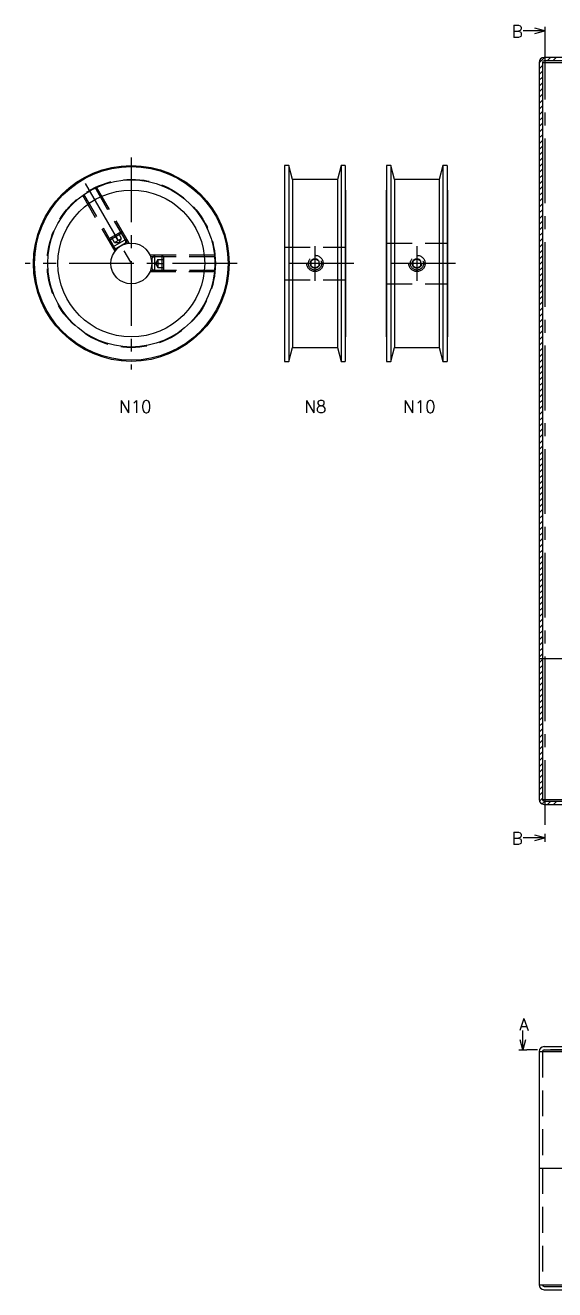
# Model space of a CAD drawing. Extents: x -2 to 986, y -8 to 353.
# Drawn here: x 197.6 to 327.5, y 10.7 to 320.7 of the extents above; entities that cross this region are included whole.
import ezdxf

# ---------------------------------------------------------------- set-up
doc = ezdxf.new("R2010")
doc.units = 0
doc.header["$LTSCALE"] = 0.5
for name, pattern in [('CENTER', [50.8, 31.75, -6.35, 6.35, -6.35]), ('DASHED', [19.05, 12.7, -6.35]), ('PHANTOM', [63.5, 31.75, -6.35, 6.35, -6.35, 6.35, -6.35])]:
    doc.linetypes.add(name, pattern=pattern)
for name, color, linetype in [('MSM_CENTER', 1, 'CENTER'), ('MSM_CONTINUOUS', 7, 'CONTINUOUS'), ('MSM_DASHED', 4, 'DASHED'), ('MSM_IMAGINARY', 6, 'PHANTOM'), ('MSM_NARROW', 5, 'CONTINUOUS'), ('MSM_PART_NUMBER', 7, 'CONTINUOUS')]:
    doc.layers.add(name, color=color, linetype=linetype)
doc.styles.get("Standard").update_dxf_attribs({"font": 'txt.shx', "height": 3, "bigfont": 'bigfont.shx'})

# ---------------------------------------------------------------- blocks, each defined once
blk = doc.blocks.new('*U2')
at = {"layer": 'MSM_PART_NUMBER'}
blk.add_text('N8', height=3, dxfattribs=at).set_placement((266.06, 225.73))
blk = doc.blocks.new('*U3')
at = {"layer": 'MSM_PART_NUMBER'}
blk.add_text('N10', height=3, dxfattribs=at).set_placement((290.29, 225.73))
blk = doc.blocks.new('*U5')
at = {"layer": 'MSM_PART_NUMBER'}
blk.add_text('N10', height=3, dxfattribs=at).set_placement((220.62, 225.73))

msp = doc.modelspace()

# ---------------------------------------------------------------- linework, layer by layer
at = {"layer": 'MSM_CENTER'}
for p, q in [((325.07, 318.37), (325.07, 122.5)), ((223.62, 288.32), (223.62, 236.32)), ((212.3, 281.91), (224.62, 260.58)), ((268.67, 266.57), (268.67, 258.07)), ((293.67, 266.57), (293.67, 258.07)), ((249.62, 262.32), (197.62, 262.32)), ((278.17, 262.32), (259.17, 262.32)), ((303.17, 262.32), (284.17, 262.32)), ((323.67, 165.5), (982.67, 165.5)), ((983.67, 69.5), (320.67, 69.5)), ((323.67, 40.5), (982.67, 40.5))]:
    msp.add_line(p, q, dxfattribs=at)
at = {"layer": 'MSM_CONTINUOUS', "extrusion": (0, 0, -1)}
for p, q in [((325.07, 319.37), (319.71, 319.37)), ((325.07, 319.37), (322.57, 320.04)), ((322.57, 318.7), (325.07, 319.37)), ((325.07, 121.5), (319.71, 121.5)), ((325.07, 121.5), (322.57, 122.17)), ((322.57, 120.83), (325.07, 121.5))]:
    msp.add_line(p, q, dxfattribs=at)
at = {"layer": 'MSM_CONTINUOUS'}
for p, q in [((325.07, 320.37), (325.07, 318.37)), ((323.67, 311.6), (323.67, 130.9)), ((324.47, 311.6), (324.47, 130.9)), ((324.47, 311.6), (346.67, 311.6)), ((357.67, 312.8), (324.87, 312.8)), ((358.67, 312), (324.87, 312)), ((261.23, 286.32), (261.23, 238.32)), ((262.26, 286.32), (261.23, 286.32)), ((262.26, 286.32), (262.26, 238.32)), ((263.17, 282.94), (262.26, 286.32)), ((275.07, 286.32), (274.17, 282.94)), ((275.07, 286.32), (275.07, 238.32)), ((276.11, 286.32), (275.07, 286.32)), ((276.11, 286.32), (276.11, 238.32)), ((286.23, 286.32), (286.23, 238.32)), ((287.26, 286.32), (286.23, 286.32)), ((287.26, 286.32), (287.26, 238.32)), ((288.17, 282.94), (287.26, 286.32)), ((300.07, 286.32), (299.17, 282.94)), ((300.07, 286.32), (300.07, 238.32)), ((301.11, 286.32), (300.07, 286.32)), ((301.11, 286.32), (301.11, 238.32)), ((263.17, 282.94), (263.17, 241.69)), ((274.17, 282.94), (263.17, 282.94)), ((274.17, 282.94), (274.17, 241.69)), ((288.17, 282.94), (288.17, 241.69)), ((299.17, 282.94), (288.17, 282.94)), ((299.17, 282.94), (299.17, 241.69)), ((261.17, 280.32), (261.17, 244.32)), ((261.23, 280.32), (261.17, 280.32)), ((276.17, 280.32), (276.11, 280.32)), ((276.17, 280.32), (276.17, 244.32)), ((286.17, 280.32), (286.17, 244.32)), ((286.23, 280.32), (286.17, 280.32)), ((301.17, 280.32), (301.11, 280.32)), ((301.17, 280.32), (301.17, 244.32)), ((261.17, 244.32), (261.23, 244.32)), ((276.11, 244.32), (276.17, 244.32)), ((286.17, 244.32), (286.23, 244.32)), ((301.11, 244.32), (301.17, 244.32)), ((262.26, 238.32), (263.17, 241.69)), ((263.17, 241.69), (274.17, 241.69)), ((274.17, 241.69), (275.07, 238.32)), ((287.26, 238.32), (288.17, 241.69)), ((288.17, 241.69), (299.17, 241.69)), ((299.17, 241.69), (300.07, 238.32)), ((261.23, 238.32), (262.26, 238.32)), ((275.07, 238.32), (276.11, 238.32)), ((286.23, 238.32), (287.26, 238.32)), ((300.07, 238.32), (301.11, 238.32)), ((324.47, 130.9), (346.67, 130.9)), ((324.87, 130.5), (358.67, 130.5)), ((324.87, 129.7), (357.67, 129.7)), ((325.07, 122.5), (325.07, 120.5)), ((319.67, 69.5), (319, 72)), ((319.67, 69.5), (319.67, 74.23)), ((320.34, 72), (319.67, 69.5)), ((318.67, 69.5), (320.67, 69.5)), ((323.67, 69.1), (323.67, 11.9)), ((323.67, 69.1), (357.67, 69.1)), ((324.87, 70.3), (357.67, 70.3)), ((324.87, 69.5), (358.67, 69.5)), ((323.67, 11.9), (357.67, 11.9)), ((324.87, 11.5), (358.67, 11.5)), ((324.87, 10.7), (357.67, 10.7))]:
    msp.add_line(p, q, dxfattribs=at)
for radius in [24, 23.74, 20.49, 18, 5]:
    msp.add_circle((223.62, 262.32), radius, dxfattribs=at)
for centre, radius, start, end in [((324.87, 311.6), 1.2, 90, 180), ((324.87, 311.6), 0.4, 90, 180), ((324.87, 130.9), 1.2, 180, 270), ((324.87, 130.9), 0.4, 180, 270), ((324.87, 69.1), 1.2, 90, 180), ((324.87, 69.1), 0.4, 90, 180), ((324.87, 11.9), 1.2, 180, 270), ((324.87, 11.9), 0.4, 180, 270)]:
    msp.add_arc(centre, radius, start, end, dxfattribs=at)
at = {"layer": 'MSM_DASHED'}
for p, q in [((211.62, 279.09), (219.59, 265.28)), ((211.93, 279.31), (219.85, 265.6)), ((222.65, 267.22), (214.74, 280.93)), ((223.06, 267.28), (215.08, 281.09)), ((221.56, 269.87), (218.1, 267.87)), ((220.98, 270.03), (218.26, 268.46)), ((221.23, 268.45), (220.48, 269.74)), ((221.56, 269.87), (220.98, 270.03)), ((218.26, 268.46), (218.1, 267.87)), ((219.5, 267.45), (218.75, 268.74)), ((222.47, 268.3), (219.01, 266.3)), ((219.5, 267.45), (221.23, 268.45)), ((219.5, 267.45), (220.65, 267.45)), ((220.37, 267.95), (219.62, 269.24)), ((222.2, 267.27), (220.03, 266.02)), ((220.65, 267.45), (221.23, 268.45)), ((222.2, 267.27), (222.47, 268.3)), ((286.17, 267.32), (301.17, 267.32)), ((219.01, 266.3), (220.03, 266.02)), ((244.14, 264.32), (228.2, 264.32)), ((244.18, 263.94), (228.35, 263.94)), ((229.37, 264.32), (228.62, 263.57)), ((228.62, 263.57), (228.62, 261.07)), ((229.37, 260.32), (229.37, 264.32)), ((231.62, 263.89), (231.19, 264.32)), ((231.19, 260.32), (231.19, 264.32)), ((231.62, 260.75), (231.62, 263.89)), ((261.17, 266.32), (276.17, 266.32)), ((228.35, 260.7), (244.18, 260.7)), ((228.62, 261.07), (229.37, 260.32)), ((230.12, 263.32), (229.54, 262.32)), ((229.54, 262.32), (230.12, 261.32)), ((230.12, 263.32), (231.62, 263.32)), ((230.12, 263.32), (230.12, 261.32)), ((230.12, 262.32), (231.62, 262.32)), ((230.12, 261.32), (231.62, 261.32)), ((231.19, 260.32), (231.62, 260.75)), ((268.67, 263.47), (267.67, 262.89)), ((267.67, 262.89), (267.67, 261.74)), ((267.67, 261.74), (268.67, 261.16)), ((269.67, 262.89), (268.67, 263.47)), ((268.67, 261.16), (269.67, 261.74)), ((269.67, 261.74), (269.67, 262.89)), ((293.67, 263.47), (292.67, 262.89)), ((292.67, 262.89), (292.67, 261.74)), ((292.67, 261.74), (293.67, 261.16)), ((294.67, 262.89), (293.67, 263.47)), ((293.67, 261.16), (294.67, 261.74)), ((294.67, 261.74), (294.67, 262.89)), ((228.2, 260.32), (244.14, 260.32)), ((261.17, 258.32), (276.17, 258.32)), ((286.17, 257.32), (301.17, 257.32)), ((324.47, 69.1), (324.47, 11.9))]:
    msp.add_line(p, q, dxfattribs=at)
for centre, radius in [((223.62, 262.32), 20.62), ((268.67, 262.32), 2), ((268.67, 262.32), 1.62), ((293.67, 262.32), 2), ((293.67, 262.32), 1.62), ((268.67, 262.32), 1.15), ((293.67, 262.32), 1.15)]:
    msp.add_circle(centre, radius, dxfattribs=at)
at = {"layer": 'MSM_IMAGINARY'}
for p, q in [((261.17, 269.32), (261.17, 255.32)), ((286.17, 269.32), (286.17, 255.32))]:
    msp.add_line(p, q, dxfattribs=at)
at = {"layer": 'MSM_NARROW'}
for p, q in [((323.67, 311.47), (324.99, 312.8)), ((323.67, 310.06), (324.47, 310.86)), ((325.61, 312), (326.41, 312.8)), ((327.02, 312), (327.82, 312.8)), ((323.67, 308.64), (324.47, 309.44)), ((323.67, 307.23), (324.47, 308.03)), ((323.67, 305.82), (324.47, 306.62)), ((323.67, 304.4), (324.47, 305.2)), ((323.67, 302.99), (324.47, 303.79)), ((323.67, 301.57), (324.47, 302.37)), ((323.67, 300.16), (324.47, 300.96)), ((323.67, 298.75), (324.47, 299.55)), ((323.67, 297.33), (324.47, 298.13)), ((323.67, 295.92), (324.47, 296.72)), ((323.67, 294.5), (324.47, 295.3)), ((323.67, 293.09), (324.47, 293.89)), ((323.67, 291.67), (324.47, 292.47)), ((323.67, 290.26), (324.47, 291.06)), ((323.67, 288.85), (324.47, 289.65)), ((323.67, 287.43), (324.47, 288.23)), ((323.67, 286.02), (324.47, 286.82)), ((323.67, 284.6), (324.47, 285.4)), ((323.67, 283.19), (324.47, 283.99)), ((323.67, 281.77), (324.47, 282.57)), ((323.67, 280.36), (324.47, 281.16)), ((323.67, 278.95), (324.47, 279.75)), ((323.67, 277.53), (324.47, 278.33)), ((323.67, 276.12), (324.47, 276.92)), ((323.67, 274.7), (324.47, 275.5)), ((323.67, 273.29), (324.47, 274.09)), ((323.67, 271.88), (324.47, 272.68)), ((323.67, 270.46), (324.47, 271.26)), ((323.67, 269.05), (324.47, 269.85)), ((323.67, 267.63), (324.47, 268.43)), ((323.67, 266.22), (324.47, 267.02)), ((323.67, 264.8), (324.47, 265.6)), ((323.67, 263.39), (324.47, 264.19)), ((323.67, 261.98), (324.47, 262.78)), ((323.67, 260.56), (324.47, 261.36)), ((323.67, 259.15), (324.47, 259.95)), ((323.67, 257.73), (324.47, 258.53)), ((323.67, 256.32), (324.47, 257.12)), ((323.67, 254.9), (324.47, 255.7)), ((323.67, 253.49), (324.47, 254.29)), ((323.67, 252.08), (324.47, 252.88)), ((323.67, 250.66), (324.47, 251.46)), ((323.67, 249.25), (324.47, 250.05)), ((323.67, 247.83), (324.47, 248.63)), ((323.67, 246.42), (324.47, 247.22)), ((323.67, 245), (324.47, 245.8)), ((323.67, 243.59), (324.47, 244.39)), ((323.67, 242.18), (324.47, 242.98)), ((323.67, 240.76), (324.47, 241.56)), ((323.67, 239.35), (324.47, 240.15)), ((323.67, 237.93), (324.47, 238.73)), ((323.67, 236.52), (324.47, 237.32)), ((323.67, 235.11), (324.47, 235.91)), ((323.67, 233.69), (324.47, 234.49)), ((323.67, 232.28), (324.47, 233.08)), ((323.67, 230.86), (324.47, 231.66)), ((323.67, 229.45), (324.47, 230.25)), ((323.67, 228.03), (324.47, 228.83)), ((323.67, 226.62), (324.47, 227.42)), ((323.67, 225.21), (324.47, 226.01)), ((323.67, 223.79), (324.47, 224.59)), ((323.67, 222.38), (324.47, 223.18)), ((323.67, 220.96), (324.47, 221.76)), ((323.67, 219.55), (324.47, 220.35)), ((323.67, 218.13), (324.47, 218.93)), ((323.67, 216.72), (324.47, 217.52)), ((323.67, 215.31), (324.47, 216.11)), ((323.67, 213.89), (324.47, 214.69)), ((323.67, 212.48), (324.47, 213.28)), ((323.67, 211.06), (324.47, 211.86)), ((323.67, 209.65), (324.47, 210.45)), ((323.67, 208.24), (324.47, 209.04)), ((323.67, 206.82), (324.47, 207.62)), ((323.67, 205.41), (324.47, 206.21)), ((323.67, 203.99), (324.47, 204.79)), ((323.67, 202.58), (324.47, 203.38)), ((323.67, 201.16), (324.47, 201.96)), ((323.67, 199.75), (324.47, 200.55)), ((323.67, 198.34), (324.47, 199.14)), ((323.67, 196.92), (324.47, 197.72)), ((323.67, 195.51), (324.47, 196.31)), ((323.67, 194.09), (324.47, 194.89)), ((323.67, 192.68), (324.47, 193.48)), ((323.67, 191.26), (324.47, 192.06)), ((323.67, 189.85), (324.47, 190.65)), ((323.67, 188.44), (324.47, 189.24)), ((323.67, 187.02), (324.47, 187.82)), ((323.67, 185.61), (324.47, 186.41)), ((323.67, 184.19), (324.47, 184.99)), ((323.67, 182.78), (324.47, 183.58)), ((323.67, 181.37), (324.47, 182.17)), ((323.67, 179.95), (324.47, 180.75)), ((323.67, 178.54), (324.47, 179.34)), ((323.67, 177.12), (324.47, 177.92)), ((323.67, 175.71), (324.47, 176.51)), ((323.67, 174.29), (324.47, 175.09)), ((323.67, 172.88), (324.47, 173.68)), ((323.67, 171.47), (324.47, 172.27)), ((323.67, 170.05), (324.47, 170.85)), ((323.67, 168.64), (324.47, 169.44)), ((323.67, 167.22), (324.47, 168.02)), ((323.67, 165.81), (324.47, 166.61)), ((323.67, 164.39), (324.47, 165.19)), ((323.67, 162.98), (324.47, 163.78)), ((323.67, 161.57), (324.47, 162.37)), ((323.67, 160.15), (324.47, 160.95)), ((323.67, 158.74), (324.47, 159.54)), ((323.67, 157.32), (324.47, 158.12)), ((323.67, 155.91), (324.47, 156.71)), ((323.67, 154.5), (324.47, 155.3)), ((323.67, 153.08), (324.47, 153.88)), ((323.67, 151.67), (324.47, 152.47)), ((323.67, 150.25), (324.47, 151.05)), ((323.67, 148.84), (324.47, 149.64)), ((323.67, 147.42), (324.47, 148.22)), ((323.67, 146.01), (324.47, 146.81)), ((323.67, 144.6), (324.47, 145.4)), ((323.67, 143.18), (324.47, 143.98)), ((323.67, 141.77), (324.47, 142.57)), ((323.67, 140.35), (324.47, 141.15)), ((323.67, 138.94), (324.47, 139.74)), ((323.67, 137.52), (324.47, 138.32)), ((323.67, 136.11), (324.47, 136.91)), ((323.67, 134.7), (324.47, 135.5)), ((323.67, 133.28), (324.47, 134.08)), ((323.67, 131.87), (324.47, 132.67)), ((323.73, 130.52), (324.47, 131.25)), ((324.41, 129.79), (325.13, 130.5)), ((325.74, 129.7), (326.54, 130.5)), ((327.16, 129.7), (327.96, 130.5))]:
    msp.add_line(p, q, dxfattribs=at)

# ---------------------------------------------------------------- block references
at = {"layer": 'MSM_CONTINUOUS'}
for name in ['*U5', '*U2', '*U3']:
    msp.add_blockref(name, (0, 0), dxfattribs=at)

# ---------------------------------------------------------------- texts
at = {"layer": 'MSM_PART_NUMBER'}
for s, p in [('B', (316.94, 317.71)), ('B', (316.94, 119.85)), ('A', (318.77, 74.23))]:
    msp.add_text(s, height=3, dxfattribs=at).set_placement(p)

doc.saveas('drawing.dxf')
